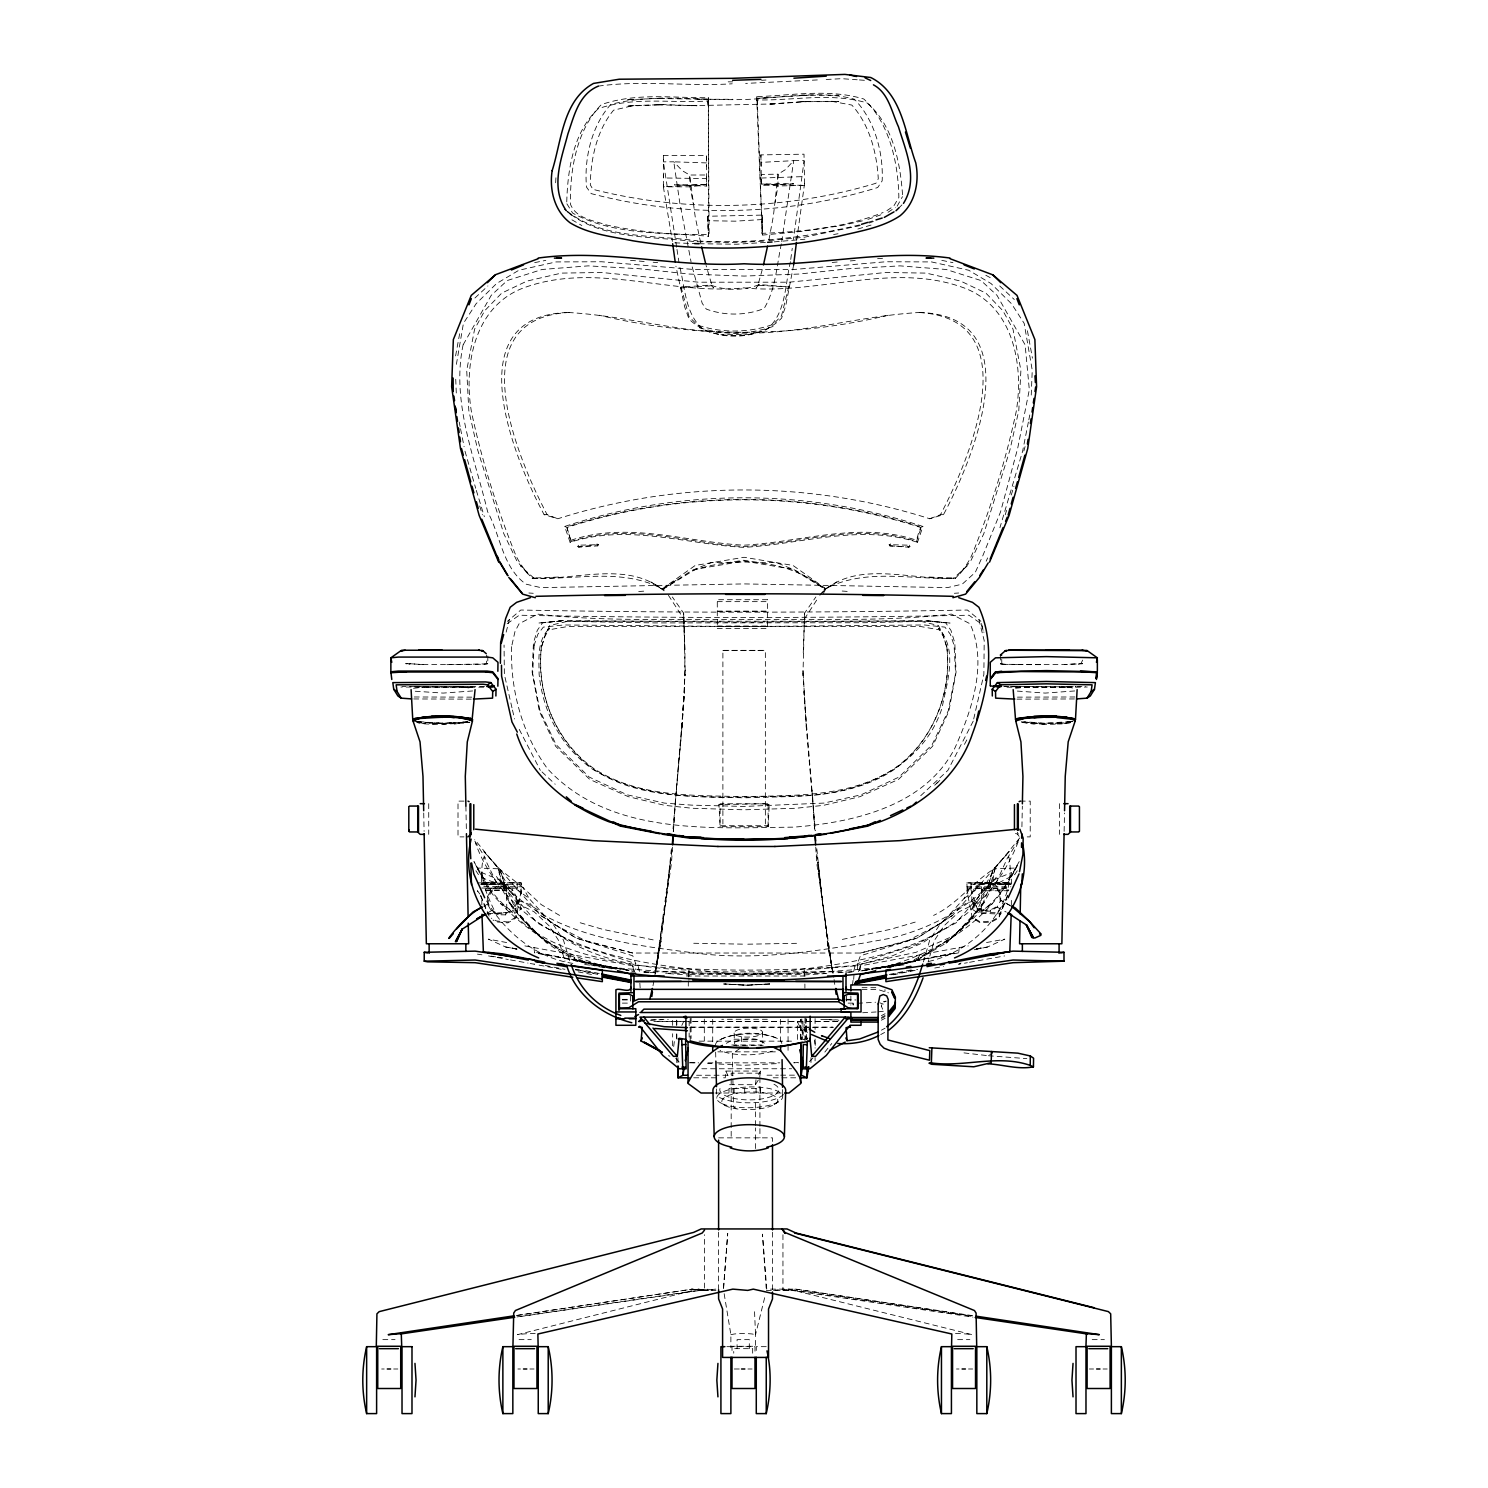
<?xml version="1.0" encoding="UTF-8"?>
<svg xmlns="http://www.w3.org/2000/svg" width="1488" height="1488" viewBox="0 0 1488 1488"><rect width="100%" height="100%" fill="white"/><g stroke="black" fill="none" stroke-linecap="round" stroke-linejoin="round"><path stroke-width="0.75" stroke-dasharray="5 3.75" d="M663.369 155.552L663.369 177.965L706.54 178.579L706.54 186.074L674.38 184.865L706.521 184.568L706.502 174.989L689.669 175.026L682.174 170.618L673.785 161.82L663.369 161.857L663.369 155.552L706.484 155.44L706.521 166.507M672.65 1045.804L672.65 1033.751M672.65 1025.362L672.65 1018.536M706.54 178.579L706.484 155.44M724.154 1293.686L730.887 1334.68L730.868 1346.268L755.569 1346.268L755.532 1334.662L765.167 1295.62M749.301 1348.667L749.301 1339.646L737.081 1339.646L737.081 1348.667M752.668 1353.187L752.668 1348.667L733.733 1348.667L733.733 1353.187M797.382 1039.461L797.382 1021.921L802.981 1021.81L806.775 1029.101M800.786 1039.535L800.786 1019.299L800.786 1039.74M806.347 1039.387L806.347 1019.001M857.386 969.711L857.386 963.666L860.436 955.78L916.98 938.147L952.506 915.455L1009.292 851.601L993.128 869.42C971.831 883.128 956.654 904.537 933.571 915.418M578.181 545.203L578.944 547.212L597.748 545.873L598.455 544.682L578.181 545.203L578.181 546.803L598.455 544.682M757.262 104.662L756.648 96.683C792.304 95.381 828.928 88.48 863.803 99.008C889.731 123.206 898.231 163.308 898.864 197.458L893.767 206.032L885.286 211.705M853.089 1004.958L853.089 1003.526L853.275 1004.939M806.366 728.097L802.943 670.084L806.44 729.418L815.35 830.713M755.402 1148.55L755.495 1127.885M755.513 1125.579L755.625 1102.627M922.932 526.473L920.663 527.459L918.524 533.02L916.534 540.237L917.501 542.302L922.932 526.473C807.519 488.231 680.09 488.231 564.677 526.473L570.109 542.302C627.638 523.609 686.024 544.217 743.795 547.361C801.586 544.217 859.971 523.609 917.501 542.302M981.429 913.111C997.816 911.251 1016.155 915.604 981.429 913.111L981.671 890.047L1008.771 889.917M566.909 203.819L572.657 213.1C613.651 235.532 663.239 232.258 708.53 236.257L707.451 216.262L762.581 215.09L762.358 235.104L801.269 231.44L841.39 225.599L863.672 220.596M1011.319 905.02L1011.356 900.37M1011.542 884.114L1011.673 872.489L992.831 880.264L956.021 922.876L916.459 944.415L857.386 963.666M487.58 896.353L487.487 904.09L491.282 910.823L497.922 914.767L505.66 914.86L512.411 911.065L516.355 904.425L516.429 896.687L512.635 889.936L505.994 885.992L498.257 885.918L491.524 889.694L487.58 896.353L488.641 896.65L492.286 890.494L498.536 886.978L505.697 887.071L511.853 890.717L512.635 889.936M688.274 986.116L688.349 979.829M566.761 201.884C567.635 169.688 573.401 131.539 598.362 108.643C633.628 96.46 671.348 103.304 707.842 100.998L708.065 105.704L708.325 97.724C672.65 97.948 635.767 92.591 601.375 104.606C576.507 129.902 569.718 170.32 570.536 204.47C576.526 218.941 593.675 220.429 606.62 225.004C640.249 232.277 674.715 235.178 709.106 234.472L708.325 97.724L708.53 236.257L707.451 216.262M423.541 664.615L405.796 663.443L423.541 664.615L483.898 664.243L486.409 663.834L486.539 655.073M446.902 664.671L487.748 663.853L487.878 655.073M802.925 675.775L804.58 613.13L815.87 596.986M597.041 543.864L597.748 545.873M981.596 894.046L981.671 890.047M768.124 826.696L768.087 803.78L718.946 804.524L720.099 826.696L768.124 826.696L769.277 804.524L768.087 803.78L720.136 803.78L720.099 826.696M1021.921 826.789L1022.33 806.143M1064.125 831.364L1064.497 813.025M902.528 194.723C900.277 162.583 892.893 124.732 866.983 102.914C831.215 92.237 793.829 100.682 757.28 99.938L762.358 235.104L756.648 96.683M481.573 883.147L506.794 883.147L506.627 894.046M708.065 105.704L708.325 97.724M803.26 652.897L804.58 613.13M762.581 215.09L761.707 233.337C802.757 231.812 844.626 227.701 883.128 212.486M1031.24 395.064L1032.244 370.214L1024.153 323.305L1011.487 303.719L991.027 283.538L968.744 270.258L931.562 261.925L885.955 261.758L793.513 269.514L694.078 269.514L601.654 261.758L556.047 261.925L518.866 270.258L496.564 283.538L476.123 303.719L463.438 323.305L455.756 367.982M685.28 670.084L681.802 729.418L676.24 790.742L684.48 692.032L684.964 652.897L683.643 613.13L672.353 596.986M1070.783 722.591C1059.363 726.163 1043.014 721.308 1034.104 724.117C1006.576 720.378 1044.669 722.443 1045.469 724.377L1018.052 722.238M681.876 727.967L672.874 830.713M555.638 182.782L556.14 174.077M688.479 975.905L688.981 970.083C640.658 968.465 589.564 959.593 550.597 928.996M672.483 847.118L671.497 863.059L655.204 973.636M673.469 831.178L675.589 797.01M684.517 687.493L681.802 729.418L684.48 691.641M853.684 979.42L853.963 975.012M673.264 831.755L676.296 790.184M488.008 905.02L488.641 896.65M729.641 1084.696L755.458 1084.696L759.68 1077.796L760.405 1071.062L725.791 1071.062L725.27 1077.796L720.769 1077.796M723.596 1288.124L727.725 1233.422L723.41 1289.129M958.811 952.134L959.165 947.596M671.423 848.699L665.434 905.504L655.222 973.338M796.675 240.182L804.58 183.47M768.887 240.014L773.388 216.058L778.094 174.152L785.497 169.595L793.718 160.648L804.134 160.462L793.439 239.401M755.458 1084.696L755.997 1079.73M853.703 971.404L855.079 965.898L892.595 955.742L922.82 942.815L942.574 928.996M852.475 985.316L853.238 978.509M665.303 905.746L670.344 862.203L655.464 972.166M688.777 977.058L689.018 974.956L666.364 973.468M671.925 850.225L660.877 941.737L654.553 977.244M673.711 1046.548L674.715 1038.382M790.742 259.451L792.248 248.31M859.729 970.213L860.324 965.879L968.279 945.903M793.625 265.031L785.701 305.914L781.591 318.153C758.657 341.756 712.399 342.203 689.018 319.064L684.666 306.919L675.924 266.203M790.444 261.683C784.976 284.431 786.296 313.559 766.599 329.573C746.697 337.367 724.284 337.59 704.233 330.206C685.205 315.623 685.28 288.412 679.793 266.966M859.58 970.269L860.324 965.879L858.502 971.645M781.349 243.809C776.68 265.385 775.75 289.36 764.107 308.5C745.953 315.698 724.6 315.902 706.298 309.076L702.206 303.347L692.087 266.519M781.721 241.633L793.718 160.648L761.038 162.378L761.428 185.516L793.569 183.694L761.428 184.028L761.261 174.449L778.094 174.152L777.982 185.963L775.099 202.573M656.264 967.795L660.914 941.253L655.334 972.724M455.588 355.911L460.183 330.764M652.99 985.726L654.143 979.457M1019.224 861.589L1015.504 868.043L995.026 868.787L992.831 880.264L978.453 913.39L956.04 934.799L916.069 952.301L854 965.563A1253.119 1231.599 0 0 1 639.17 965.563L636.771 965.545C590.587 957.175 541.241 946.684 509.473 909.373C493.03 899.849 483.749 881.882 475.769 865.198C484.288 881.547 494.686 898.343 509.473 909.373M1019.764 837.893L994.598 868.843L971.627 908.796L978.453 913.39C992.887 903.476 1006.241 889.154 1011.673 872.489M1028.375 422.071L1022.628 451.18L999.917 527.682M1028.822 419.839L1030.142 413.125M919.51 954.924L917.557 961.062L873.307 968.911M788.9 286.049L781.535 315.716L773.183 324.347C748.873 332.996 722.015 333.275 697.556 325.091L689.037 316.628L681.076 287.11L710.725 285.045C725.605 290.885 744.446 290.699 759.215 284.561L789.607 286.979L757.894 285.287L756.183 287.612L759.215 284.561L757.894 285.287L762.991 266.984M973.71 718.946L983.866 674.436L984.2 640.565L978.862 619.454L967.442 610.024C818.66 612.87 669.581 612.87 520.781 610.024L507.371 621.352M982.75 911.363L983.01 910.284L976.723 906.862L972.985 900.761L971.924 901.077L975.961 907.68L982.75 911.363L990.487 911.158L997.09 907.122L1000.773 900.333L1000.568 892.595L996.532 886.011L989.743 882.31L982.006 882.514L975.403 886.55L971.72 893.358L971.924 901.077M1000.252 901.282L999.508 892.912L995.77 886.811L989.483 883.388L989.743 882.31M506.162 632.121L509.361 619.454M923.416 961.918L929.814 939.839L940.063 924.122L955.668 909.577L964.949 903.923L975.031 900.296L977.114 902.844L959.09 911.791L944.08 925.778L934.241 940.695L928.047 962.197M497.922 914.767L498.22 913.706L505.381 913.781L511.63 910.265L515.276 904.109L516.355 904.425M505.697 887.071L505.994 885.992M1023.856 450.994L1025.083 446.586M995.026 868.787L990.431 884.69L988.534 884.653L993.128 869.42L988.534 884.653L1009.255 884.653M1005.218 514.792L1006.576 510.403M1011.263 495.02L1013.96 486.241M603.607 967.46C567.616 962.531 535.885 938.779 515.722 909.391L522.92 887.499L500.042 869.42L483.879 851.601L540.665 915.455L576.191 938.147L632.735 955.78L635.785 963.666L635.785 969.711M521.488 889.805L515.964 917.966L507.929 922.876L496.508 921.909L493.012 920.03M520.372 894.009L521.488 882.905L506.794 882.849L521.488 882.905M1007.562 895.274L998.69 917.222L991.733 920.979L980.294 921.946L972.259 917.036M1007.562 895.981L998.69 918.152L991.733 921.909L980.294 922.876L972.259 917.966L966.735 889.805M1017.271 870.759L1014.742 874.591L999.211 882.607L988.534 884.132L976.984 910.898L952.506 937.328L915.232 961.136L889.582 967.46M996.142 882.979L1007.264 858.297L1019.206 839.176C1009.478 865.514 993.556 889.582 972.65 908.554C913.167 961.471 822.269 967.107 746.418 975.272C670.586 967.107 579.669 961.471 520.186 908.554C500.656 890.382 484.307 868.155 475.472 842.933M986.191 561.199L987.641 557.907M928.865 961.397C974.491 951.316 1018.406 905.597 1008.883 856.995L1007.264 858.297M1081.088 663.425L1082.427 663.443L1064.404 664.541L1080.902 663.815L1084.027 657.119M1017.215 865.756L1010.724 877.399M681.802 1025.455L683.55 1021.81M929.777 518.754L940.49 514.662C970.548 457.616 1029.454 317.483 917.519 312.443C1032.598 314.061 974.491 456.816 943.466 514.662L929.777 518.754C809.193 480.364 678.416 480.364 557.833 518.754L544.124 514.662C513.118 456.816 455.012 314.061 570.071 312.443C458.155 317.483 517.061 457.616 547.119 514.662L557.833 518.754M758.638 1074.541L760.405 1071.062M973.208 721.159L947.893 770.375L919.826 796.545M964.466 744.372L967.684 738.253M897.134 206.181L902.472 196.658M822.994 594.028L825.803 589.062L836.702 582.013L824.78 589.155C787.524 558.763 735.444 555.731 691.176 571.076M516.206 889.024L529.096 898.454L551.006 922.765L586.942 941.495L632.735 953.027L860.436 953.027L906.229 941.495L942.164 922.765L964.075 898.454L970.25 887.499L977.449 909.391L969.097 921.351L946.108 943.094L915.232 961.136L916.98 960.039L884.374 968.13M488.901 887.22L473.947 861.589L477.667 868.043L498.145 868.787L502.739 884.69L504.637 884.653L500.042 869.42L504.637 884.132L501.884 888.596C522.976 932.53 569.327 963.833 617.464 969.041M1004.27 887.22L1017.401 865.198L1014.5 871.112L1014.909 870.108C988.832 922.616 932.902 955.649 877.418 968.874M819.795 595.293L825.859 588.764L792.955 565.421L744.112 557.275L695.268 565.421L662.383 588.764L664.001 590.662M804.413 619.008L818.623 597.116M547.844 630.019C537.038 642.221 539.028 659.147 539.121 674.194C542.841 712.268 561.311 747.032 592.726 769.333C654.255 805.64 728.674 796.136 796.936 796.061C856.251 795.578 922.151 768.868 941.941 708.362C946.759 683.011 958.421 650.144 938.63 628.234L943.336 636.492L947.056 647.968L942.797 634.093L938.407 625.462L920.123 621.203L568.1 621.203L549.816 625.462L545.445 634.093L541.167 647.968L544.887 636.492L549.611 628.234L547.844 630.019L567.281 626.578L920.96 626.578L940.379 630.019M820.613 594.028C855.674 558.577 911.53 580.897 955.556 578.125C962.29 571.039 968.558 563.003 972.352 553.927C990.896 507.892 1005.907 460.127 1016.211 411.562C1024.097 364.151 1013.03 304.612 961.769 287.091C890.531 262.074 816.763 295.573 743.795 287.835C670.828 295.573 597.06 262.074 525.822 287.091C474.579 304.612 463.493 364.151 471.398 411.562C481.703 460.127 496.694 507.892 515.257 553.927C519.052 563.003 525.32 571.039 532.053 578.125C575.242 580.599 627.638 560.251 664.057 590.848M996.7 914.339L1006.892 899.57M959.779 573.903L970.678 561.088L983.773 533.764L1009.887 450.139L1018.796 410.483L1020.898 370.326L1012.993 329.108L1002.931 310.769L985.874 293.099L960.69 281.102L926.187 273.104L885.825 272.49L789.105 282.199L698.504 282.199L601.784 272.49L561.404 273.104L526.919 281.102L501.735 293.099L484.679 310.769L474.616 329.108L466.711 370.326L468.813 410.483L477.722 450.139L503.837 533.764L516.931 561.088L527.812 573.903M681.076 287.11L680.388 288.058L712.064 285.733L713.812 288.04L710.725 285.045L712.064 285.733L706.093 265.478M971.627 908.796L996.848 876.525M906.229 963.387C940.881 947.893 975.347 924.253 991.287 888.596L988.534 884.132M812.95 1057.987L809.081 1062.004M972.668 917.24L946.108 943.094L972.668 917.24L985.372 901.114L977.449 909.391M824.836 1052.072L831.792 1043.46M967.181 565.979L953.436 578.33M1070.635 721.606L1045.506 723.168L1066.468 723.335L1066.691 722.108L1073.183 720.973M898.994 207.799L901.988 204.86M474.932 298.009L487.897 285.956M719.783 1039.852C737.211 1031.537 759.364 1030.979 777.201 1038.401M934.706 785.199L938.035 782.149M936.529 783.413L939.821 780.419M994.598 879.445C966.679 909.354 929.944 928.642 890.363 938.277C825.989 949.921 760.48 961.527 694.952 953.008C624.532 944.173 544.757 934.65 496.322 876.525M467.678 721.773L442.717 723.447L415.617 721.345L431.26 722.889L431.39 724.098C519.889 718.481 429.697 727.669 417.458 722.591M910.079 546.282L908.666 547.212L889.843 545.873L889.154 544.682L909.41 545.203L910.079 546.282L908.666 547.212M570.109 542.302L571.094 541.539C628.103 522.046 686.396 543.306 743.795 546.524C801.214 543.306 859.487 522.046 916.515 541.539L921.351 527.05C806.57 490.296 681.039 490.296 566.258 527.05L564.677 526.473M964.075 898.454L976.984 889.024M963.982 1052.89L988.404 1055.736L991.752 1053.355M507.166 623.714L519.238 615.214C669.023 618.227 819.2 618.227 968.986 615.214L981.076 623.714L983.698 632.474M988.646 906.304L992.719 903.476L983.698 909.373M498.145 868.787L521.544 908.796L514.718 913.39L500.34 880.264L498.573 868.843L474.746 839.548M888.038 212.282L895.311 207.409M569.718 960.709L563.45 940.081L553.145 924.308L537.354 909.577L528.091 903.941L517.954 900.389L516.038 902.844L534.118 911.791L548.923 925.61L558.837 940.807L565.031 961.211M516.038 902.844L518.345 900.128M774.206 1104.58L778.466 1101.808A32.978 10.397 -1.4 0 0 749.468 1086.947A32.978 10.397 -1.4 0 0 721.345 1103.259L725.716 1105.807A28.012 8.835 -1.4 0 0 774.206 1104.58A28.012 8.835 -1.4 0 0 749.599 1091.95A28.012 8.835 -1.4 0 0 725.716 1105.807M952.506 915.455L916.98 938.147L860.436 953.027M823.906 589.973L825.859 588.764M662.774 589.378L695.491 569.272L744.112 561.069L792.732 569.272L825.449 589.378M989.483 883.388L982.322 883.574L976.221 887.313L975.403 886.55M929.089 577.046L955.556 578.125C911.791 580.153 865.532 567.43 824.78 589.155L825.803 589.062L795.875 570.518L776.104 562.483L760.424 562.743L743.795 560.251L727.167 562.743L711.487 562.483L691.715 570.518L662.811 589.155L650.907 582.013L661.807 589.062L677.84 579.26M515.964 917.036L507.929 921.946L496.508 920.979L491.282 918.152M491.282 910.823L487.655 912.869M739.852 1048.482L732.301 1053.82L733.51 1106.756L736.058 1108.783M889.843 545.873L909.428 546.803L909.41 545.203M726.274 1043.348L733.882 1039.219L756.053 1039.219L766.041 1043.888M881.435 1030.161L885.1 1028.189M880.71 1034.569L884.616 1032.467M961.025 962.978L958.57 964.28L967.349 962.699M983.01 910.284L990.171 910.098L997.592 906.173M881.38 1015.634L885.081 1013.737M881.38 1017.401L885.081 1015.504M881.38 1018.424L885.081 1016.546M881.38 1020.191L885.081 1018.313M976.481 948.972L987.53 947L1004.772 939.151L986.525 942.536M806.98 1030.161L803.52 1029.659L804.338 1028.208L807.37 1028.078M867.913 219.387L881.993 214.421M869.029 223.014L873.382 221.507M467.79 722.052L454.119 724.117L454.175 722.889L421.755 723.335L421.532 722.108L415.04 720.973M867.727 222.419L873.921 220.54M857.869 229.022L873.289 224.39M999.508 892.912L1000.568 892.595M915.232 922.095L890.494 929.33L840.013 939.895M566.928 527.459L571.094 541.539L566.928 527.459C681.151 490.631 806.44 490.631 920.663 527.459M773.072 326.449C748.929 334.874 721.996 335.135 697.705 327.193M1000.345 655.073L1000.475 663.853L1003.284 664.299L1064.683 664.615M571.076 540.237C628.122 521.042 686.377 542.171 743.795 545.185C801.232 542.171 859.487 521.042 916.534 540.237M888.708 967.33L916.98 960.039M708.883 1290.394L698.281 1289.129L517.508 1334.662L523.33 1333.992A12.76 1.209 -4 0 1 535.196 1333.62M767.975 97.743C715.765 104.272 662.048 91.01 610.805 104.42C591.48 125.885 583.947 158.937 586.532 187.172L591.22 193.626C684.108 218.122 785.999 215.946 877.734 187.525L882.161 180.866C883.519 152.539 874.591 119.84 854.372 99.212C822.473 90.396 789.347 97.315 756.908 98.264L808.151 95.232M860.287 225.562L804.748 237.169L768.068 240.703M974.194 949.753L987.53 947M633.628 105.518L626.467 106.169L663.778 104.625L656.84 104.792L697.016 105.722L663.778 104.625L633.628 105.518L613.595 110.168C596.781 130.256 590.587 159.272 590.327 184.921L592.875 189.329C684.796 212.728 785.069 210.589 875.911 183.284L878.273 178.783C876.897 153.152 869.476 124.434 851.824 105.071L831.606 101.296L801.437 101.686L768.292 104.197L808.393 101.556L801.437 101.686L838.804 101.63L831.606 101.296M859.469 224.911C807.463 237.41 753.746 243.772 700.253 241.13M466.916 721.736L463.419 722.498L468.032 722.61M883.463 1001.722L886.178 1001.126L882.737 1002.577L881.305 1006.018L882.737 1009.459L881.305 1006.148M702.671 1290.394L715.84 1289.129M889.229 974.473L911.958 969.748M534.657 262.632L545.798 260.363M869.624 969.358L862.966 970.734L869.569 969.525M871.856 968.911L956.579 952.543M730.887 1334.68L734.161 1334.011A12.76 1.488 0 0 1 752.203 1333.992L755.532 1334.662M893.079 974.789L917.612 969.878M958.551 952.878L872.247 968.93M890.884 974.807L917.687 969.451M871.782 969.116L956.468 952.841M976.202 949.009L982.75 947.744L976.221 948.935M934.762 968.037L943.522 966.363M862.296 970.827L869.011 969.544M871.261 969.134L918.245 960.244M833.596 234.546L838.023 233.728M875.707 969.041L904.053 963.778M969.544 962.29L1004.66 955.928M888.336 315.233C793.197 337.943 694.412 337.943 599.273 315.233M1072.606 721.345L1056.833 724.098L1045.469 724.377L1024.321 722.108M860.92 970.901L869.996 969.32M413.534 688.274L430.85 686.396M472.626 690.953L443.089 693.092L415.264 691.232M1015.597 688.274L1032.914 686.396M1074.689 690.953L1045.153 693.092L1015.597 690.953M803.483 1039.294L807.817 1038.624M517.805 1315.355L692.348 1289.129L701.964 1290.394M516.28 1315.504L692.348 1289.129M517.006 1316.917L706.595 1289.129L716.063 1290.394L700.439 1290.394L516.931 1317.029M488.064 913.669L506.813 912.423L488.064 914.376M706.54 186.074L706.521 184.568L690.004 186.837L663.369 186.818L663.369 184.865M1017.401 832.183L1018.294 834.098L1014.444 833.392M773.481 1290.394L783.079 1289.129L972.91 1317.122M785.906 1290.394L795.634 1289.129L973.747 1315.838M878.385 1011.84L883.872 1011.17M598.362 86.118C642.723 79.999 687.605 86.602 732.208 83.793M562.836 620.589L542.525 622.858L537.298 630.335L533.448 642.816L532.165 672.241L539.363 711.283L555.638 746.288L589.732 779.414L628.308 796.675L664.801 805.361L692.162 808.263L744.112 809.807L796.061 808.263L823.422 805.361L859.934 796.675L898.492 779.414L932.585 746.288L948.86 711.283L956.059 672.241L954.794 642.816L950.944 630.335L945.698 622.858L925.406 620.589L744.112 622.133L562.836 620.589L538.191 623.063L559.432 621.203L654.274 622.914L864.286 622.728L928.791 621.203L950.051 623.063L925.406 620.589M463.903 722.108L442.754 724.377L442.717 723.168L415.301 722.201M848.699 972.203L853.145 971.701M632.233 99.25L626.113 99.863L663.146 98.171L656.822 98.468L708.139 99.305M521.488 884.188L481.684 884.597C533.876 883.835 492.249 887.611 478.429 874.591L475.9 870.759M966.735 886.811L1010.854 886.811M1010.854 884.188L966.735 884.188M903.96 964.875C797.791 977.225 690.451 976.723 584.3 964.466M774.262 241.874L804.915 239.215M920.495 312.443C861.161 315.512 803.52 333.926 743.795 333.126C684.071 333.926 626.429 315.512 567.095 312.443M832.183 262.446L838.916 261.869M850.262 260.921L857.088 260.363M877.567 258.689L884.393 258.131M804.19 976.147L804.19 970.083L855.079 965.898L855.079 970.083M706.521 184.568L663.369 186.818L663.369 174.933M638.724 591.517L645.401 591.034M826.807 973.468L804.152 974.956L804.394 977.058M838.135 972.724L854 971.701M954.347 593.284L958.718 593.005M765.409 242.432L736.653 244.237L698.951 243.734M762.247 219.554L735.128 221.173L707.972 220.708M761.558 80.278L766.022 80.017M408.847 664.299L409.907 664.243M1003.284 664.299L1018.238 664.541M769.519 983.977L746.585 985.279L723.652 983.977L746.585 985.168L769.631 983.977L746.585 985.168L723.652 983.903M857.572 1003.265L875.539 1002.242M862.668 1012.751L876.134 1011.97M750.045 334.465L720.88 334.744M817.34 79.943L745.655 83.402M826.231 79.478L841.78 78.678L857.2 79.775M776.29 1063.66L744.112 1065.296L718.834 1064.013M798.145 1062.562L793.774 1062.785L798.368 1062.841M763.493 241.149L735.593 242.488L696.161 241.726M651.316 1019.931L662.867 1019.373M1056.982 722.889L1072.922 722.201M650.182 1020.21L668.279 1019.392M774.802 103.918L690.506 105.704M558.502 577.046L532.053 578.125C575.8 580.153 622.058 567.43 662.811 589.155L661.807 589.062M761.279 178.039L804.45 176.57M1066.524 686.545L1075.526 686.359M761.075 165.968L760.889 154.901L804.004 154.175L804.617 185.423L761.428 184.028L761.428 185.516M804.617 185.423L777.982 185.963L761.428 184.028M484.53 686.507L402.504 686.377M483.767 687.196L421.699 687.549M1066.803 686.507L1075.917 686.321M1068.161 686.731L1085.719 686.377M1066.803 687.437L1087.3 687.01M1074.429 698.951L1016.955 699.137M1074.913 696.979L1016.453 697.147M747.794 944.192L799.428 943.262M405.982 663.834L407.321 663.815M1010.854 883.872L981.448 883.872L1010.854 883.147L1006.558 882.961A27.379 1.748 0 0 0 971.05 882.961L966.735 882.905L967.851 894.009M966.735 888.094L971.05 888.038A27.379 1.748 0 0 0 1006.558 888.038L1006.558 882.961L996.16 882.849L1010.854 882.905M1000.475 663.853L1004.326 664.243M1006.558 888.038L971.05 888.038L971.05 882.961L981.448 882.849L966.735 882.905M767.343 1019.28L721.773 1019.28M477.369 882.905L492.082 882.849L481.684 882.961A27.379 1.748 0 0 1 517.192 882.961L517.192 888.038L521.488 888.094M1008.771 890.717L981.671 890.828L981.448 883.147M837.539 1021.419L655.706 1021.568M837.967 1021.549L688.758 1021.568M1000.475 663.443L1001.815 663.443M472.366 686.507L412.325 686.321M472.366 687.437L400.923 687.01M1064.236 686.563L1015.858 686.507M1059.27 686.805L1004.939 686.321M1064.478 687.437L1004.474 687.196M1064.236 687.549L1015.858 687.437M471.77 697.147L413.311 696.979M471.268 699.137L413.794 698.951M697.072 99.268L732.524 99.268M544.124 514.662L547.119 514.662M940.49 514.662L943.466 514.662M717.29 601.654L767.38 601.654M717.29 611.103L767.38 611.103M717.29 611.605L767.38 611.605M717.29 626.02L767.38 626.02M717.29 626.504L767.38 626.504M722.889 650.554L765.353 650.554M463.996 801.121L458.006 801.121L458.006 836.888L463.996 836.888M1020.247 801.121L1030.217 801.121L1030.217 836.888L1024.246 836.888M718.946 804.524L722.889 804.524M765.353 804.524L769.277 804.524M720.601 825.728L767.622 825.728M481.573 883.872L506.794 883.147M999.211 884.635L1010.296 884.635M644.36 971.869L846.505 971.869M665.638 973.226L825.189 973.226M690.153 974.621L803.036 974.621M686.452 976.016L808.133 976.016M862.054 987.679L877.678 987.679M862.054 989.446L877.678 989.446L888.448 992.849M622.263 999.341L630.949 999.341M846.002 999.341L854.689 999.341M622.356 999.955L630.949 999.955M846.002 999.955L855.972 999.955M622.375 1003.117L628.829 1003.117M848.123 1003.117L854.577 1003.117M691.083 1027.129L832.889 1027.148M689.874 1027.259L833.41 1027.278M699.025 1041.154L795.206 1041.154M731.78 1045.004L761.651 1045.004M733.733 1045.301L763.158 1045.301M717.886 1051.849L776.755 1051.849M689.372 1062.841L698.653 1062.841M707.935 1062.841L779.824 1062.841M701.797 1068.756L791.597 1068.756M696.57 1075.247L732.877 1075.229M766.99 1075.192L778.391 1075.173M780.679 1075.173L796.657 1075.154M693.743 1077.796L718.518 1077.796M773.183 1077.796L795.727 1077.796M714.984 1093.01L782.502 1093.01M718.611 1137.855L772.495 1137.855L772.495 1142.449M770.524 1289.129L795.95 1289.129L971.887 1315.894M766.339 1290.394L796.731 1290.394L973.58 1316.601M382.825 1339.646L395.045 1339.646M519.052 1339.646L531.272 1339.646M957.64 1339.646L969.86 1339.646M1092.192 1339.646L1104.412 1339.646M726.888 1346.677L730.887 1346.677L730.887 1351.16M766.246 1346.677L756.276 1346.677L756.276 1351.16M381.672 1368.997L384.202 1368.997M393.669 1368.997L397.835 1368.997M517.898 1368.997L520.428 1368.997M529.895 1368.997L534.062 1368.997M734.291 1368.997L741.545 1368.997M747.925 1368.997L752.091 1368.997M956.486 1368.997L959.016 1368.997M968.483 1368.997L972.65 1368.997M1089.402 1368.997L1093.568 1368.997M1103.036 1368.997L1107.202 1368.997M486.427 663.443L487.748 663.443M480.661 884.635L493.96 884.635M801.809 95.213L838.879 95.325L832.741 94.972M1017.959 664.615L1041.321 664.671M728.19 81.84L732.654 81.859M485.72 889.954L506.571 890.047L506.813 913.111M485.72 890.735L506.571 890.047M653.883 1021.438L686.433 1021.568M486.409 663.834L487.748 663.853M483.767 886.439L521.488 886.811M481.684 888.038L517.192 888.038A27.379 1.748 0 0 1 483.526 888.131M1080.902 663.815L1082.241 663.834M693.743 943.262L745.376 944.192M1003.693 686.507L1016.862 686.786M1045.506 723.447L1020.545 721.773M706.484 162.917L673.785 161.82L679.681 202.052L691.083 262.018M674.808 242.842L694.561 243.567M820.818 1019.392L838.916 1020.21M826.231 1019.373L837.781 1019.931M690.079 1062.562L696.644 1062.897M707.581 1063.436L711.952 1063.66M693.854 241.595C651.149 235.848 597.916 240.2 564.491 209.008C600.334 239.791 653.827 234.453 698.002 240.982M579.316 969.637L575.484 969.451L597.823 973.915M1078.316 664.243L1079.377 664.299M483.898 664.243L484.939 664.299M528.891 593.005L533.243 593.284M655.036 972.724L643.709 971.98L648.191 972.668M988.404 1055.736L1026.85 1058.638M859.413 79.943L866.016 80.408M842.189 591.034L848.885 591.517M455.309 686.396L472.626 688.274M630.521 260.363L644.174 261.479M653.176 262.241L657.659 262.632M572.843 963.406C534.341 957.454 503.576 930.818 484.679 897.729M644.471 972.203L648.898 972.687M705.275 1290.394L691.622 1289.129L701.201 1290.394M477.425 954.124L481.963 954.812M491.059 956.152L495.597 956.84M497.866 957.175L504.674 958.198M506.645 942.536L488.399 939.151L505.641 947L516.95 948.935M1067.752 687.158L1074.689 688.274M620.924 968.93L534.62 952.878M623.174 969.32L632.251 970.901M505.641 947L516.689 948.972M536.591 952.543L621.314 968.911M619.864 968.911L575.614 961.062L573.661 954.924M488.529 955.928L508.264 959.5M510.458 959.909L528.017 963.089M530.212 963.499L534.601 964.28L532.146 962.978M524.892 945.903L632.846 965.879L634.669 971.645L628.029 970.381M534.006 947.596L534.452 952.394L621.91 969.134M624.16 969.544L630.875 970.827M539.102 965.135L561.664 969.395M574.926 960.244L625.816 969.953M516.987 949.009L510.421 947.744L516.838 949.251M545.278 965.507L564.975 969.32M578.162 971.869L591.461 974.435M575.558 969.878L597.86 974.342M941.811 260.363L952.952 262.632M623.546 969.358L630.205 970.734M698.281 1289.129L704.549 1290.394L704.549 1234.724M585.77 970.697L599.404 973.524M653.176 939.895L602.677 929.33L577.939 922.095M1021.326 721.736L1024.804 722.498L1020.433 722.052M615.753 968.874C571.783 959.741 531.569 935.468 500.452 903.476L504.525 906.304M504.637 884.132L516.206 910.898L540.665 937.328L577.939 961.136L576.191 960.039L604.444 967.051M606.62 967.591L613.149 969.209M576.191 960.039L604.463 967.33M632.735 953.027L576.191 938.147L540.665 915.455M668.447 1055.755L669.879 1056.145M481.61 881.789L481.498 872.489L500.34 880.264L537.149 922.876L576.712 944.415L635.785 963.666M879.873 1002.856L883.295 1004.121M490.742 909.893L498.22 913.706M997.09 907.122L1006.223 912.07M889.154 544.682L890.587 545.445L890.568 543.864M977.114 902.844L974.714 900.128M1009.924 905.355L1000.773 900.333L1011.747 906.508M985.837 275.261L991.622 278.423M803.966 1030.291L807.668 1032.374M679.142 1062.004L675.292 1057.987M571.95 219.833L581.845 225.544M559.6 915.418L541.167 904.555L522.92 887.499L529.096 898.454M662.383 588.764L664.336 589.973M577.53 546.282L578.944 547.212M534.155 578.33L520.428 565.979M496.694 882.979L483.953 856.995C477.313 876.32 487.99 897.078 496.136 914.339M567.746 212.003L573.977 217.62M999.713 285.956L1014.295 299.516M541.985 771.919L555.191 784.232M978.862 619.454L980.871 621.352M520.502 917.24L547.063 943.094L520.502 917.24L507.799 901.114L515.722 909.391M1017.401 834.21L1019.113 836.33M498.573 879.445L521.544 908.796M668.428 595.293L683.829 619.008M474.821 841.092L485.572 858.297M804.19 970.083L804.692 975.905M797.382 1021.921L803.055 1032.765L801.362 1039.759L801.362 1037.21L806.98 1037.21L806.98 1039.777M519.238 729.362L540.33 770.375M725.791 1071.062L728.339 1076.27M480.661 895.274L489.533 917.222M480.661 895.981L487.915 914.134M476.327 490.445L484.344 516.727M479.694 506.013L482.372 514.792M982.006 882.514L982.322 883.574M990.171 910.098L990.487 911.158M464.981 451.18L475.695 488.269M981.466 623.546L983.921 632.4M498.257 885.918L498.536 886.978M505.381 913.781L505.66 914.86M700.662 242.749L695.212 216.839L689.669 175.026L690.004 186.837L693.241 203.391M511.984 707.823L504.358 674.436L504.06 645.067M512.486 710.036L514.513 718.946M459.234 422.071L460.108 426.554M460.555 428.804L461.875 435.519M462.322 437.751L464.089 446.698M481.498 872.489L482.447 877.399M815.74 847.118L816.726 863.059L833.001 973.338M1027.427 330.764L1032.43 358.18M832.889 972.724L827.309 941.253L832.759 972.166M831.792 966.865L833.02 973.636L827.347 941.737L816.298 850.225M827.347 941.737L833.689 977.244M633.59 970.269L632.846 965.879L633.442 970.213M663.369 186.818L672.39 241.409M816.8 848.699L822.808 905.504L831.959 967.795M676.649 247.231L663.369 161.857M676.984 249.445L679.049 262.799M834.08 979.457L834.991 986.191M826.956 936.082L817.879 862.203L822.938 905.746M814.643 1040.428L815.405 1046.548M639.468 971.404L638.092 965.898L638.092 970.083M812.002 790.742L803.743 691.641M766.766 1289.129L762.47 1234.147L766.19 1288.143M811.927 790.184L814.959 831.755M812.653 797.01L814.754 831.178M639.859 983.252L640.138 987.865M754.546 1311.709L755.569 1335.443M455.737 379.254L456.37 395.064M683.81 618.543L684.964 652.897M683.643 613.13L685.298 675.775M801.809 1019.001L802.367 1039.387M762.544 1032.263L762.805 1043.051A14.21 4.483 -1.4 0 0 744.818 1039.163A14.21 4.483 -1.4 0 0 736.374 1045.952M741.34 1036.69L741.563 1045.301M734.142 1032.988L734.402 1043.758M715.654 1052.109L715.877 1061.316M716.546 1088.956L716.77 1098.163M760.889 154.901L761.038 162.378M465.893 806.143L466.395 831.364M423.727 813.025L424.099 831.364M782.614 1089.588L782.725 1096.507M1001.74 659.258L1001.815 663.834M804.878 984.014L804.915 988.218M481.814 900.37L481.852 905.02M815.089 1018.555L815.089 1029.417M815.089 1038.996L815.089 1048.073M676.724 1025.065L676.724 1018.555L676.724 1025.362M676.742 1033.751L676.742 1038.103M676.724 1034.458L676.724 1038.996M1059.493 803.669L1059.493 834.359M884.969 989.576L884.969 991.343M850.876 995.974L850.876 1005.088M846.43 996.104L846.43 1002.614M815.089 1057.577L815.089 1060.851M810.997 1057.577L810.997 1062.86M805.901 1018.48L805.901 1038.661M804.989 1018.145L804.989 1040.763M802.981 1021.81L803.055 1039.573M788.063 1019.075L788.063 1051.849M782.948 1234.724L782.948 1290.394L788.9 1289.129L972.259 1334.68L966.475 1334.011A12.76 1.209 3.9 0 0 954.552 1333.62M780.586 1019.299L780.586 1043.962M772.495 1232.213L772.495 1289.743M765.353 823.906L765.353 650.349L722.889 650.349L722.889 823.906M760.498 1093.01L760.498 1088.435L729.027 1088.435L729.027 1093.01M759.922 1126.304L759.922 1073.164L731.185 1073.164L731.185 1137.855M759.922 1128.611L759.922 1137.855M756.09 1088.435L756.09 1093.01M754.993 1351.16L754.993 1346.677L732.003 1346.677L732.003 1351.16M744.688 1088.435L744.688 1093.01M734.105 1088.435L734.105 1093.01M718.611 1232.213L718.611 1289.743M712.715 1019.299L712.715 1043.962M704.308 1019.075L704.308 1040.93M691.083 1018.145L691.083 1038.512M690.172 1018.48L690.172 1040.912M689.149 1021.903L689.149 1025.753M689.149 1033.025L689.149 1037.117M688.981 970.083L688.981 980.201M677.97 1057.67L677.97 1064.385M676.742 1057.577L676.742 1062.86M630.521 996.104L630.521 1002.614M428.73 803.669L428.73 834.359M783.488 1094.61A36.382 12.481 0 0 1 750.882 1102.794A36.382 12.481 0 0 1 716.323 1095.596M773.946 1084.213A29.518 10.118 0 0 1 752.742 1099.818A29.518 10.118 0 0 1 721.568 1086.314M778.466 1101.808A32.978 10.397 -1.4 0 1 721.345 1103.259M772.291 1051.142A33.164 10.453 -1.4 0 1 720.062 1050.305M715.486 1045.19A33.164 10.453 -1.4 0 1 748.352 1033.9A33.164 10.453 -1.4 0 1 781.795 1043.516M511.593 646.648C510.179 689.632 521.972 733.807 547.51 768.757C609.838 835.903 710.241 827.942 793.867 827.142C853.666 822.511 925.387 806.087 954.961 747.887C971.757 710.26 988.051 663.481 970.027 623.77L951.464 614.116C883.035 621.928 813.527 618.673 744.558 619.622C675.608 618.673 606.044 621.965 537.652 614.116L519.089 623.77L514.96 631.619L511.593 646.648M541.558 645.829C536.071 692.831 555.247 741.917 594.27 769.649C638.333 799.205 693.464 795.894 744.112 797.866C794.759 795.894 849.908 799.205 893.972 769.649C932.641 741.861 952.804 692.794 946.666 645.829C952.208 692.478 933.218 741.191 894.344 768.589C849.853 797.512 794.964 795.224 744.112 796.657C693.259 795.224 638.371 797.512 593.898 768.589C555.377 741.154 535.401 692.422 541.558 645.829M534.155 645.215L532.648 673.525L539.958 710.725L556.066 744.651L589.211 777.071L627.155 794.815L664.392 803.092L691.771 805.138L744.112 806.44L823.831 803.092L861.087 794.815L899.012 777.071L932.158 744.651L948.265 710.725L955.575 673.525L954.068 645.215L950.367 634.279L944.917 627.118L924.587 624.979L744.112 626.56L563.636 624.979L543.325 627.118L537.856 634.279L534.155 645.215M463.103 344.863C451.124 401.779 474.653 457.151 487.636 511.779C500.582 535.568 502.46 567.542 525.952 584.133L540.739 587.611L744.112 583.91L947.503 587.611L962.271 584.133L975.291 572.359L982.805 555.749L1000.587 511.779L1017.68 448.353L1029.324 389.726L1025.12 344.863L997.034 295.387L981.02 280.544L946.163 269.477L900.017 265.868L848.885 268.733L798.926 274.052L744.112 276.08L689.297 274.052L639.338 268.733L588.206 265.868L542.06 269.477L507.222 280.544L491.207 295.387L463.103 344.863M487.487 904.09L483.86 906.192L487.487 904.09M767.38 599.72L717.29 599.72L717.29 628.438L767.38 628.438L767.38 599.72M479.843 894.046L477.369 890.717L479.843 893.935M736.114 1035.183A14.21 4.483 -1.4 0 0 760.703 1034.551A14.21 4.483 -1.4 0 0 748.222 1028.152A14.21 4.483 -1.4 0 0 736.114 1035.183"/><path stroke-width="1.5" d="M408.809 829.69L408.809 831.346L408.809 806.682M639.97 1012.528L849.146 1011.821M643.932 1017.122L649.958 1024.637M712.678 1093.01L701.053 1093.01L688.051 1083.469L688.051 1041.786M800.786 1044.037L800.786 1083.469L788.993 1093.01L784.66 1093.01M806.347 1068.83L807.37 1041.172M844.068 1008.92L844.328 995.77L848.197 994.207L857.553 994.375L857.572 1008.046L852.866 1008.232L848.197 1007.748L838.414 1001.777L638.557 1001.777L628.792 1007.748L619.417 1008.046L619.436 994.375L628.792 994.207L632.642 995.77L632.921 1008.92M1030.291 1055.959L1033.583 1058.191L1033.435 1066.84L1030.235 1065.389L1030.291 1055.959L1017.811 1053.151L929.275 1047.738M1011.208 914.32L1009.794 951.855L990.599 953.864L927.005 966.623M500.396 663.313L500.656 642.463L505.678 618.431L510.198 607.271L516.634 602.342L530.398 597.674M497.848 671.274L497.978 662.327L492.751 657.826L487.078 657.082L398.319 657.082L390.86 657.826L391.79 662.327M411.618 698.914L401.202 698.151L397.073 691.474L396.161 684.833L483.135 684.238L487.525 684.815L492.695 691.474L492.565 698.151L473.444 699.1M495.895 695.993L496.025 689.279L490.817 682.601L485.665 681.932L392.813 682.62L393.743 689.279L397.891 695.975L401.202 698.151M497.848 686.191L497.978 678.547L492.751 671.813L487.078 671.069L398.319 671.069L390.86 671.813L391.79 679.477M1020.024 920.83L1019.578 943.764L1061.874 943.764L1064.087 833.671M1020.173 913.948L1020.768 884.132M1021.512 847.416L1021.586 842.84M1021.679 838.246L1021.772 833.671M1022.368 803.836L1022.926 776.327L1020.935 741.898L1015.746 720.899L1017.829 718.313C1036.69 716.044 1057.224 714.017 1075.471 719.634L1077.126 689.614M1064.552 810.718L1065.241 776.327L1068.198 741.842L1075.229 720.862L1072.625 718.63L1060.535 716.918M411.097 689.614L412.753 719.634L415.04 720.973M809.974 1038.289L811.76 1056.35L815.647 1056.35L849.146 1017.122L639.97 1017.122L673.45 1056.35L677.338 1056.35L679.123 1038.289L685.615 1039.294L686.117 1068.849L679.235 1068.793L662.867 1055.494L639.766 1026.255L638.612 1027.129L642.035 1027.278M784.399 1136.702L785.683 1090.332A36.382 12.481 0 0 0 749.301 1077.87A36.382 12.481 0 0 0 712.919 1090.332L714.203 1136.702M678.323 1066.673L677.97 1077.796L689.223 1077.796M895.367 1001.796L895.125 1008.548L888.782 1016.434L888.782 1014.667L895.125 1006.781L895.367 997.22L891.907 989.78L877.678 984.889L850.876 984.889L850.876 990.989M991.752 1053.355L991.547 1051.495L991.157 1062.748L973.803 1066.784L931.693 1064.273L929.014 1063.176L931.358 1062.934L931.916 1047.719M453.133 378.045L453.245 391.567M808.003 1071.062L808.672 1066.673L806.98 1077.796L801.214 1075.154L801.362 1045.246M672.632 844.849L673.19 835.735M414.966 1396.86L416.045 1380.139L414.966 1363.399M717.941 1363.399L716.844 1380.139L717.941 1396.86M1073.034 1363.399L1071.955 1380.139L1073.034 1396.86M427.688 716.918L412.753 719.634C431.408 714.872 453.617 714.017 472.068 720.062L475.063 689.614M672.427 843.287L672.929 836.368M662.327 1052.462L641.086 1041.023L642.146 1027.948M796.433 242.47L793.625 265.031M651.818 996.514L652.432 991.957M1076.605 698.914L1087.021 698.151L1091.15 691.474L1092.08 684.833L1046.343 683.848L1000.717 684.815L997.406 682.601L992.217 689.279L992.329 695.993M1096.433 678.547L1097.363 671.813L1046.417 670.604L995.491 671.813L990.264 678.547M1096.433 679.477L1097.363 672.743L1081.72 671.776M1087.021 698.151L1090.332 695.975L1094.48 689.279L1095.41 682.62L1046.38 681.467L997.406 682.601M1095.819 678.398L1096.73 671.999L1080.455 671.107M633.981 996.607L633.572 999.452L633.981 989.78M633.572 998.82L633.981 995.974M684.034 1067.752L682.955 1075.266L677.97 1077.796L677.97 1065.854M801.214 1075.154L802.776 1064.478M1027.408 443.945L1028.059 439.388M1030.366 423.448L1031.017 418.891M1032.021 412.064L1032.672 407.507M1033.323 402.95L1033.993 398.393M1034.978 391.567L1035.629 387.01M366.643 1346.677C361.51 1368.662 361.51 1391.615 366.643 1413.6L376.613 1413.6L376.613 1346.677L366.643 1346.677L366.643 1413.6M502.87 1346.677C497.736 1368.662 497.736 1391.615 502.87 1413.6L512.839 1413.6L512.839 1346.677L502.87 1346.677L502.87 1413.6M548.216 1413.6C553.331 1391.615 553.331 1368.662 548.216 1346.677L538.247 1346.677L538.247 1413.6L548.216 1413.6L548.216 1346.677M756.276 1357.279L756.276 1413.6L766.246 1413.6C770.896 1393.028 771.64 1371.508 766.99 1350.862M941.458 1346.677C936.324 1368.662 936.324 1391.615 941.458 1413.6L951.427 1413.6L951.427 1346.677L941.458 1346.677L941.458 1413.6M986.804 1413.6C991.919 1391.615 991.919 1368.662 986.804 1346.677L976.835 1346.677L976.835 1413.6L986.804 1413.6L986.804 1346.677M1121.357 1413.6C1126.49 1391.615 1126.49 1368.662 1121.357 1346.677L1111.387 1346.677L1111.387 1413.6L1121.357 1413.6L1121.357 1346.677M652.395 988.441L649.865 998.95M1019.485 871.745L1022.926 854.391L1023.149 838.06L1019.912 829.244M630.949 987.251C630.447 993.705 619.51 987.586 615.92 989.78L615.92 1025.288L635.822 1025.288L635.822 1008.715L618.989 1008.715M1096.433 662.327L1097.363 657.826L1087.244 650.665L1008.697 650.219L1082.966 650.237M767.548 246.227L763.456 264.901M1085.905 650.684L1087.244 650.665L1082.055 650.293M976.76 719.764L978.732 711.022M985.651 680.444L986.637 676.091M685.261 1060.665L688.33 1047.664M1046.25 649.94L1069.388 650.014M501.233 643.43L503.688 634.595M1008.139 515.034L1009.999 508.375M1011.226 503.948L1013.086 497.29M1015.579 488.417L1017.439 481.777M1018.685 477.332L1024.879 455.161M471.138 839.12C458.955 889.88 492.23 938.891 538.675 957.937M471.287 832.815L469.687 838.06L470.766 858.725M918.617 977.039L922.727 964.075M685.28 1029.175L686.377 1027.817M903.476 203.391C918.691 179.006 905.932 151.404 898.454 126.759C891.74 112.27 888.708 93 873.437 84.835M688.051 1082.818C695.566 1067.9 707.339 1053.02 722.461 1045.413M468.943 304.854L471.343 298.66M641.086 1041.023L642.332 1037.899M918.728 976.76C911.791 995.398 902.584 1014.165 886.662 1026.757M923.099 977.746C915.864 997.63 905.597 1017.197 888.541 1030.347M990.152 559.042L1002.986 527.608M1005.553 521.321L1007.264 517.136M462.136 929.144L456.463 941.718L462.136 929.2L485.832 913.967L476.755 919.082M989.52 562.166L1009.05 515.518L1027.743 448.558L1036.578 386.768L1034.885 339.58L1016.992 295.387L992.794 274.834L950.032 258.707M423.689 810.718L422.983 776.327L420.025 741.842L412.994 720.862L415.598 718.63C434.384 718.127 454.51 714.631 472.477 720.899L467.288 741.898L465.298 776.327L465.893 806.143M807.147 1044.669L803.297 1044.539L802.981 1068.849L809.863 1068.793L826.231 1055.494L849.35 1026.255L850.485 1027.129L847.081 1027.278M1008.157 897.729L1019.057 873.902M641.384 1011.691L643.932 1009.143L845.184 1009.143M988.199 562.948L979.495 577.363L965.6 594.121L952.897 597.711M979.774 575.503L983.512 569.718M456.649 928.865L472.979 912.014L482.038 907.066M811.76 1056.35L845.184 1017.122M1014.779 699.1L995.658 698.151L995.528 691.474L1000.717 684.815M704.549 1230.074L702.243 1233.013L515.443 1310.5L513.732 1313.03L512.932 1346.268L538.135 1346.268L537.875 1334.011L732.821 1289.129L747.72 1290.394L753.3 1289.129L951.818 1333.992L951.557 1346.268L976.705 1346.268L976.091 1313.067L974.454 1310.537L784.79 1232.399L781.944 1228.939L785.366 1233.422L782.948 1230.074M895.125 1003.991L888.782 1011.859L888.782 1013.626L895.125 1005.758M992.105 676.873L996.049 671.981L1001.666 671.293M966.809 591.536L974.789 581.752M449.19 938.389L453.375 933.571M487.413 282.701L495.448 274.722L538.21 258.707M895.999 210.757L898.994 207.799M913.037 805.138L916.385 802.069M1009.701 650.275L1005.479 650.647L1000.345 655.073L1001.684 655.073M495.43 274.834L471.25 295.387L453.338 339.58L451.645 386.768L460.48 448.558L479.192 515.518L498.703 562.166M641.105 1017.959L639.747 1021.512L638.612 1021.382L644.378 1020.284M619.417 1008.046L619.901 1008.641M390.86 657.826L400.979 650.665L405.257 650.237L479.527 650.219L478.541 650.275L482.744 650.647L486.26 653.678M487.525 684.815L490.817 682.601M492.695 691.474L496.025 689.279M1091.15 691.474L1094.48 689.279M598.362 86.118C578.795 94.116 574.145 115.897 567.932 133.808C561.515 158.751 549.965 186.874 566.184 210.589M412.994 720.862L421.978 717.421L442.717 716.286L463.438 717.458L469.817 718.685L472.477 720.899L470.394 718.313L457.727 716.937M1030.347 717.328L1015.541 719.634L1034.048 716.491L1056.982 716.491L1024.414 718.406L1015.746 720.899L1018.406 718.685L1030.496 716.937M482.038 907.252C469.036 913.465 454.956 929.479 448.669 938.407M954.515 957.937C998.374 939.393 1032.393 894.53 1022.944 845.333M884.263 217.397L894.028 211.854M476.755 918.859L484.009 914.841M511.37 270.016L523.516 264.901M877.771 1032.133L859.636 1038.977L848.458 1040.614M878.757 1035.611C866.239 1041.991 851.75 1044.483 837.763 1043.497M829.56 1050.491L845.203 1042.084M634.799 1016.471L638.557 1014.537M467.976 836.888L470.822 834.21L470.822 803.799M875.167 821.748L867.076 825.635L849.629 828.89M1019.113 801.679L1020.247 801.121M880.264 820.372L867.969 826.082L830.471 833.354M890.512 815.61L902.807 809.9M906.899 807.984L910.991 806.087M1040.93 935.301L1034.885 938.017L1031.816 937.496L1026.497 925.015L1008.046 913.074L1011.71 914.934M632.921 1001.536L638.557 999.118L838.414 999.118L844.068 1001.536M802.237 1042.251L781.777 1046.548L756.611 1047.682M810.16 1016.192L810.16 1040.856C771.64 1050.044 728.581 1051.086 690.172 1040.912M861.533 224.297L867.727 222.419M875.986 219.908L882.198 218.029M855.916 981.931L886.42 975.7M768.329 1147.862C756.109 1151.898 742.493 1151.898 730.273 1147.862M413.366 720.006L415.226 719.522L415.04 718.313L429.511 716.714M875.651 970.697L860.436 974.621L857.386 983.401L854.614 984.033L856.307 981.28L886.941 974.938M855.656 982.359L886.383 976.128M940.137 964.949L944.62 964.057M949.121 963.164L1004.567 952.525M572.806 977.244L475.156 962.68L427.595 961.843L424.229 961.192L424.229 952.301L475.156 951.13L522.846 958.235M424.229 961.192L475.156 960.02L602.342 978.974M1060.628 952.971L1063.994 952.301L1063.994 961.192L1013.068 962.68L885.899 981.652L885.899 970.102L890.438 969.413M633.572 992.645L618.989 993.147L618.989 1010.445M886.197 977.43L855.116 983.233M992.291 955.184L996.681 954.366M857.386 983.401L886.569 977.895M491.114 686.377L494.314 685.856M906.341 967.051L910.879 966.363M926.764 964.001L931.321 963.313M985.819 955.184L1013.068 951.13L1063.994 952.301M885.899 978.974L1013.068 960.02L1063.994 961.192M513.992 1315.838L388.219 1334.68L401.276 1333.62L401.704 1346.268L376.297 1346.268L376.929 1313.83L379.161 1311.653L693.613 1232.399L701.201 1228.939L787.022 1228.939L795.931 1233.013L1094.089 1307.71M1033.435 1066.84C1018.22 1069.835 1003.098 1064.552 987.939 1063.808M400.514 1333.992L514.736 1317.252M811.909 835.345L784.66 837.632M816.484 834.694L821.06 834.024M826.063 834.21L789.458 838.339M804.989 836.089L809.267 835.493M815.666 834.601L819.944 834.005M934.799 964.112C873.344 973.078 811.481 980.648 749.264 980.35L743.907 980.35C681.69 980.648 619.826 973.078 558.372 964.112M997.239 672.632L1002.707 671.906M402.318 650.684L400.979 650.665L405.257 650.237M390.86 672.743L406.503 671.776M1017.383 829.169L900.054 840.646L774.727 846.486M948.507 962.141L958.086 961.36M793.904 78.194L826.268 76.148M767.622 242.302L772.049 242.023M538.228 258.038C607.067 248.608 675.273 267.803 744.112 263.767C812.969 267.803 881.175 248.608 949.995 258.038M535.903 596.335C674.938 592.931 814.159 592.931 953.213 596.335M554.392 258.149L561.348 257.908M732.617 80.315L760.945 79.366M682.769 1068.83L681.95 1044.669L685.801 1044.539M686.879 1018.22A74.884 3.906 0 0 1 685.912 1016.192L685.912 1040.856L686.879 1040.837M398.319 671.999L487.078 671.999M789.514 837.186L798.591 836.981M486.725 686.47L492.881 686.08M488.324 687.103L492.881 687.01M725.586 594.4L764.962 594.437M727.167 594.047L760.424 594.047M604.574 595.591L625.388 595.349M482.744 650.647L481.424 650.647L483.005 650.851M784.269 979.941L692.683 979.941M775.099 846.486L717.737 846.486M748.036 1047.403C727.279 1046.882 705.628 1048.352 685.912 1040.856M556.94 258.094L561.571 258.075M441.973 649.94L418.853 650.014M681.244 981.336L635.45 981.503L841.483 981.503L795.708 981.336M1005.237 650.851L1006.799 650.647L1005.479 650.647M420.193 803.669L424.452 803.669M1063.771 803.669L1068.049 803.669M409.405 806.068L418.5 806.068L418.5 831.959L409.405 831.941M1078.819 806.068L1069.723 806.068L1069.723 831.959L1078.819 831.941M424.452 834.359L420.193 834.359L417.737 832.052L417.737 805.975M1063.771 834.359L1068.049 834.359L1070.486 832.052L1070.486 805.975M471.473 884.597L470.822 863.096M635.562 973.226L630.949 973.226L630.949 991.306M630.949 976.016L664.169 976.016M827.514 976.016L846.002 976.016M633.256 989.353L843.696 989.353M615.92 1011.952L635.822 1011.952M850.876 1017.513L877.678 1017.513M615.92 1018.145L620.347 1018.145M624.774 1018.145L635.822 1018.145M847.751 1018.145L852.178 1018.145M615.92 1018.778L624.774 1018.778M629.182 1018.778L635.822 1018.778M845.537 1018.778L852.178 1018.778M850.876 1019.28L877.678 1019.28M850.876 1020.322L877.678 1020.322M877.678 1022.089L850.876 1022.089L850.876 1013.161M849.964 1025.288L861.031 1025.288L861.031 1020.842M803.743 1067.175L807.147 1067.175M687.493 1075.266L682.955 1075.266L683.587 1067.9M800.228 1077.796L806.98 1077.796L806.98 1068.589M724.898 1346.677L720.917 1346.677L720.917 1413.6L730.887 1413.6L730.887 1357.279M379.459 1348.667L398.393 1348.667M515.685 1348.667L534.62 1348.667M954.273 1348.667L973.208 1348.667M1088.825 1348.667L1107.779 1348.667M387.289 1368.997L390.581 1368.997M523.516 1368.997L526.808 1368.997M741.545 1368.997L744.837 1368.997M962.104 1368.997L965.396 1368.997M1096.656 1368.997L1099.948 1368.997M1021.698 884.597L1022.349 873.847M681.95 1067.175L685.354 1067.175M926.038 258.075L930.67 258.094M687.456 1027.613L664.187 1026.683L645.104 1023.186M687.437 1030.756L654.701 1028.468M862.835 595.349L883.667 595.591M1039.554 934.073L1041.154 934.092L1029.752 921.686L1015.393 908.033L1011.747 906.118M995.36 686.08L1001.498 686.47M999.917 687.103L990.376 685.894M1089.904 671.999L1020.954 671.553L995.491 672.743L990.264 679.477L990.264 685.726M995.937 686.135L1000.438 686.228M689.632 836.981L700.997 837.223M703.564 837.632L690.041 837.335L667.163 834.024M701.034 838.376L689.688 838.135L662.16 834.21M705.572 838.488L744.112 839.325M718.109 846.486L592.782 840.646L475.453 829.169M809.193 1040.837L810.16 1040.856M926.894 257.908L933.832 258.149M694.561 243.567L698.951 243.734M931.358 1062.934C964.615 1067.491 997.574 1054.136 1030.235 1065.389M1058.712 716.714L1066.691 717.197L1045.487 717.328L1045.506 716.286L1034.086 717.625L1034.309 716.602L1056.722 716.584L1056.889 717.607L1075.471 719.634L1066.245 717.421L1073.183 718.313L1075.229 720.862M1061.539 686.693L1065.687 686.991M566.165 966.623L535.085 961.36L544.069 963.164M481.963 914.32L483.377 951.855L502.572 953.864L544.664 962.141M1097.363 657.826L1046.417 656.617L995.491 657.826L990.264 662.327L990.264 677.468M485.534 671.906L492.751 672.743L497.978 679.477M668.279 834.005L672.557 834.601M678.956 835.493L683.234 836.089M975.198 1317.457L1087.263 1333.992M527.384 958.923L534.211 959.927M556.921 963.313L563.729 964.336M570.536 965.359L602.342 970.102L602.342 981.652L577.363 977.914M976.035 1316.173L1099.334 1334.662L1086.389 1333.62L1085.961 1346.268L1111.387 1346.268L1110.68 1313.811L1108.393 1311.616L794.592 1233.013M678.175 1038.903L681.634 1039.424L681.95 1044.669M993.91 685.856L997.109 686.377M457.876 717.328L470.245 719.56L470.394 718.313L472.682 719.634M651.688 831.327L621.147 825.635L613.056 821.748M602.119 977.039L631.284 982.545M488.603 952.525L528.445 960.113M487.748 952.692L492.119 953.529M842.971 989.78L843.38 992.645L857.962 993.147L857.962 1008.715L841.129 1008.715L841.129 1011.952L861.031 1011.952L861.031 989.78L848.458 989.78L846.43 989.278L846.002 987.251M659.965 833.782L620.254 826.082L575.186 805.138M602.528 976.574L631.34 982.136M424.229 952.301L427.595 952.971M602.287 974.807L631.321 980.611M602.324 975.235L631.321 981.038M964.094 264.901L974.305 268.956M601.673 973.989L631.228 980.146M850.001 75.07L856.511 76.539M617.52 970.697L632.735 974.621M535.345 597.711L522.623 594.121L508.747 577.363M958.718 597.674L972.482 602.342L978.918 607.271C996.979 647.726 987.046 694.115 972.371 733.993C958.235 776.68 920.923 806.236 880.078 821.785L879.241 822.046C792.062 846.337 697.054 846.337 609.875 822.046L609.02 821.785C568.174 806.236 530.881 776.68 516.745 733.993M631.805 1022.74C602.51 1015.337 575.633 995.119 566.649 965.377M829.672 1038.605L821.506 1035.648L822.38 1035.983M828.407 1041.637L811.388 1034.476M574.74 804.431L582.961 808.096M620.794 1015.43C596.967 1006.762 579.167 988.832 571.318 964.819M774.039 1047.626L780.586 1050.695L796.582 1071.788L799.874 1077.554L800.786 1082.818M865.105 77.86L870.703 80.519M467.976 801.121L469.129 801.679M660.412 1050.9L644.137 1042.139L662.365 1052.351M1011.747 906.508L1029.752 921.686L1034.197 927.749M1008.064 913.316L1011.71 915.362M809.212 1029.119L814.754 1032.244M992.217 689.279L995.528 691.474M393.743 689.279L397.073 691.474M857.572 1008.046L857.069 1008.641M566.314 796.805L571.373 801.381M992.775 274.722L1000.81 282.701M652.99 1028.041L677.338 1056.35M522.121 593.173L510.328 578.627M507.836 575.503L499.745 561.683M507.65 575.558L498.945 561.143L481.814 519.219M517.322 732.133L511.965 721.959L501.586 676.091L501.475 665.21M891.907 991.547L894.493 997.127M891.907 992.57L894.493 998.169M484.679 897.729L473.779 873.902L471.622 863.059M497.345 556.27L498.722 559.655M845.891 1037.899L847.156 1041.023L846.058 1027.631M1016.899 298.66L1019.28 304.854M905.448 132.06L910.414 148.261M461.485 448.502L463.345 455.161M464.591 459.587L470.785 481.777M472.031 486.204L473.891 492.863M476.383 501.735L478.243 508.375M838.934 1001.015L835.847 988.441M799.688 1049.821L803.018 1062.841M705.591 263.395L701.629 246.878M455.012 405.945L456.277 412.715M675.18 261.758L672.669 243.697M842.971 995.974L843.38 998.82M842.971 996.607L843.38 999.452L843.38 992.645M453.914 396.124L454.565 400.681M455.551 407.507L456.221 412.064M456.872 416.621L457.541 421.178M458.527 428.005L459.178 432.562M459.848 437.119L460.499 441.676M835.493 989.687L836.107 994.244M1013.179 689.614L1015.541 719.634M815.294 836.368L815.629 840.98M815.033 835.735L815.61 844.849M1034.96 375.813L1035.369 382.528M715.877 1061.316L716.491 1086.649M466.451 833.671L468.106 916.236M468.236 923.118L468.664 943.764L426.349 943.764L424.136 833.671M782.074 1059.642L782.558 1087.282M1110.104 1346.677L1110.104 1388.509L1087.114 1388.509L1087.114 1346.677M1097.363 659.742L1097.363 670.902M1079.432 806.682L1079.432 831.346M1059.084 943.764L1059.084 953.362M1022.368 943.764L1022.368 951.446M1018.294 803.929L1018.294 830.23M1017.401 803.799L1017.401 830.323M1014.444 804.636L1014.444 829.709M975.533 1346.677L975.533 1388.509L952.562 1388.509L952.562 1346.677M846.002 973.226L846.002 991.306M844.328 995.77L844.328 1002.149M842.971 976.016L842.971 999.973M780.586 1046.213L780.586 1050.695M772.495 1144.756L772.495 1229.906M772.495 1292.049L772.495 1298.95L768.533 1308.994L768.533 1357.428L722.591 1357.428L722.591 1308.994L718.611 1298.95L718.611 1289.743M766.246 1357.279L766.246 1413.6M754.993 1357.279L754.993 1388.509L732.003 1388.509L732.003 1357.279M718.611 1140.143L718.611 1229.906M712.715 1046.213L712.715 1050.695M633.981 976.016L633.981 999.973M536.945 1346.677L536.945 1388.509L513.974 1388.509L513.974 1346.677M473.779 804.636L473.779 829.709M469.948 803.929L469.948 834.098M465.856 943.764L465.856 951.446M429.139 943.764L429.139 953.362M400.718 1346.677L400.718 1388.509L377.747 1388.509L377.747 1346.677M390.86 659.742L390.86 670.902M731.743 1147.118A35.098 12.034 0 0 1 722.405 1128.964A35.098 12.034 0 0 1 776.197 1128.964A35.098 12.034 0 0 1 766.859 1147.118M878.18 1003.935L878.143 1039.461L880.208 1044.409L884.039 1048.184L889.638 1050.342L929.461 1060.2L929.814 1050.621L887.89 1039.963L888.187 999.378L886.755 995.937L883.295 994.523L879.854 995.956L878.18 1003.935M442.717 716.249L442.736 717.328L431.26 716.491L453.933 716.602L454.138 717.625L442.717 716.286M552.16 170.655C549.184 189.515 554.354 210.98 570.146 222.828C589.006 234.286 611.531 236.443 632.753 240.777C700.848 251.807 770.691 250.319 838.265 236.387C859.264 231.142 881.696 228.036 900.035 215.797C915.325 203.261 919.565 181.61 915.771 162.899C905.002 133.25 902.249 93.205 870.74 77.506L844.886 74.4L732.077 78.325L619.231 79.217L593.526 83.421C562.706 100.459 561.683 140.579 552.16 170.655M462.136 929.2L455.421 941.755L462.136 929.293M787.989 838.432L744.558 839.53L701.108 838.432L744.558 839.418L787.989 838.432M411.99 1346.677L402.02 1346.677L402.02 1413.6L411.99 1413.6L411.99 1346.677M1085.98 1346.677L1076.01 1346.677L1076.01 1413.6L1085.98 1413.6L1085.98 1346.677M1033.379 937.514L1026.497 925.071L1033.379 937.514M1032.858 937.514L1026.497 925.108L1032.858 937.514"/></g></svg>
